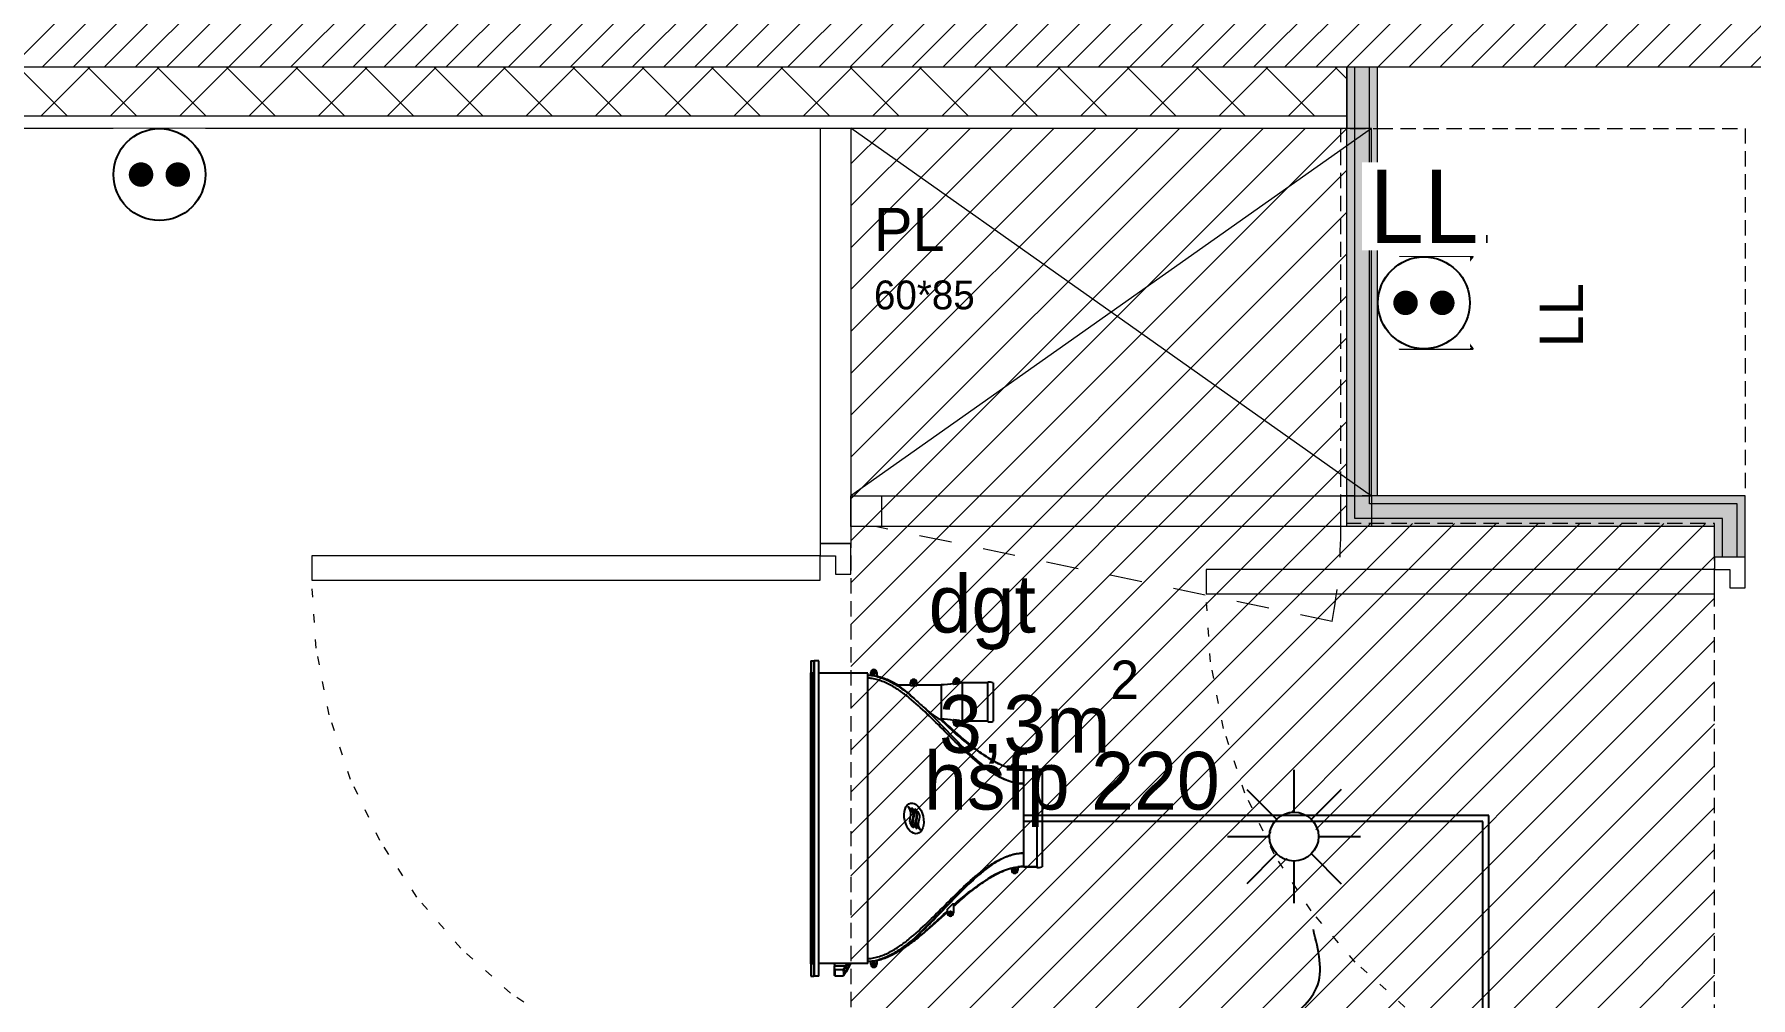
# Model space of a CAD drawing. Header units: centimetres. Extents: x 2666 to 9670, y 1889 to 5633.
# Drawn here: x 3345.6 to 3625.8, y 3372.5 to 3529.7 of the extents above; entities that cross this region are included whole.
import ezdxf

# ---------------------------------------------------------------- set-up
doc = ezdxf.new("R2010")
doc.units = ezdxf.units.CM
doc.header["$LTSCALE"] = 12.7
for name, pattern in [('Style de ligne -1', [0.83328, 0.41656, -0.41672]), ('Style de ligne -13', [0.295276, 0.19685, -0.098425]), ('Style de ligne -18', [0.328084, 0.109361, -0.218723])]:
    doc.linetypes.add(name, pattern=pattern)
for name, color, linetype, lineweight in [('B Faux plafonds', 7, 'Continuous', 5), ('B Faux plafonds-1', 7, 'Continuous', 5), ('B GÈnÈral', 7, 'Continuous', 5), ('B Général', 7, 'Continuous', 5), ('C ANNOTATIONS-prestations', 7, 'Continuous', 5), ('C ANNOTATIONS-texte', 7, 'Continuous', 5), ('C ANNOTATIONS-texte surfaces', 7, 'Continuous', 5), ('F REMPLISSAGE-vert clair', 7, 'Continuous', 13), ('F REMPLISSAGE-vert clair-1', 7, 'Continuous', 5), ('F REMPLISSAGE-vert foncÈ', 7, 'Continuous', 5), ('F REMPLISSAGE-vert foncé', 7, 'Continuous', 13), ('prlm-ELEC-CFO', 1, 'Continuous', 25)]:
    doc.layers.add(name, color=color, linetype=linetype, lineweight=lineweight)
doc.layers.add('prlm-CHAUFF', color=4, linetype='Continuous')
doc.layers.add('prlm-EAU-EF', color=161, linetype='Continuous')
doc.styles.add('Eurostile', font='')
doc.styles.add('prlm-elec-cfo', font='comic.ttf', dxfattribs={"height": 12})
doc.styles.get('Eurostile').set_extended_font_data('Eurostile')

# ---------------------------------------------------------------- blocks, each defined once
blk = doc.blocks.new('xi.LLrob')
at = {"layer": 'prlm-EAU-EF', "color": 0}
blk.add_lwpolyline([(-6, 7.5), (6, 7.5), (-6, -7.5), (6, -7.5)], close=True, dxfattribs=at)
blk = doc.blocks.new('xi.PC')
at = {"color": 0, "lineweight": 5}
blk.add_wipeout([(-7.5, -7.5), (7.5, -7.5), (7.5, 7.5), (-7.5, 7.5)], dxfattribs=at).dxf.layer = 'prlm-ELEC-CFO'
at = {"layer": 'prlm-ELEC-CFO', "color": 0, "linetype": 'ByBlock', "lineweight": 5, "const_width": 2}
for points in [[(-4, 0, 1), (-2, 0, 1)], [(2, 0, 1), (4, 0, 1)]]:
    blk.add_lwpolyline(points, format="xyb", close=True, dxfattribs=at)
at = {"layer": 'prlm-ELEC-CFO', "color": 0, "linetype": 'ByBlock', "lineweight": -2}
blk.add_circle((0, 0), 7.5, dxfattribs=at)
blk = doc.blocks.new('xi.SPOT')
at = {"color": 0, "lineweight": 5}
blk.add_wipeout([(-4, 0), (-2.83, -2.83), (0, -4), (2.83, -2.83), (4, 0), (2.83, 2.83), (0, 4), (-2.83, 2.83)], dxfattribs=at).dxf.layer = 'prlm-ELEC-CFO'
at = {"layer": 'prlm-ELEC-CFO', "color": 0, "linetype": 'ByBlock', "lineweight": -2, "flags": 128}
for points in [[(0, 10.88), (0, 4)], [(-7.69, 7.69), (-2.83, 2.83)], [(7.69, 7.69), (2.83, 2.83)], [(-10.88, 0), (-4, 0)], [(4, 0), (10.88, 0)], [(-2.83, -2.83), (-7.69, -7.69)], [(0, -4), (0, -10.88)], [(2.83, -2.83), (7.69, -7.69)]]:
    blk.add_lwpolyline(points, dxfattribs=at)
at = {"layer": 'prlm-ELEC-CFO', "color": 0, "linetype": 'ByBlock', "lineweight": -2}
blk.add_circle((0, 0), 4, dxfattribs=at)
blk = doc.blocks.new('xi.LL')
at = {"color": 0, "lineweight": 5}
blk.add_wipeout([(-7.5, -7.5), (7.5, -7.5), (7.5, 7.5), (-7.5, 7.5)], dxfattribs=at).dxf.layer = 'prlm-ELEC-CFO'
at = {"layer": 'prlm-ELEC-CFO', "color": 0, "linetype": 'ByBlock', "lineweight": 5, "const_width": 2}
for points in [[(-4, 0, 1), (-2, 0, 1)], [(2, 0, 1), (4, 0, 1)]]:
    blk.add_lwpolyline(points, format="xyb", close=True, dxfattribs=at)
at = {"layer": 'prlm-ELEC-CFO', "color": 0, "linetype": 'ByBlock', "lineweight": -2}
blk.add_circle((0, 0), 7.5, dxfattribs=at)
blk = doc.blocks.new('Lave Linge')
at = {"layer": 'B Général', "color": 7, "linetype": 'Style de ligne -13', "lineweight": 5, "flags": 128}
blk.add_lwpolyline([(-29.47, 30), (-29.47, 36), (30.53, 36), (30.53, 30)], dxfattribs=at)
blk.add_lwpolyline([(-29.47, 30), (30.53, 30), (30.53, -30), (-29.47, -30)], close=True, dxfattribs=at)
at = {"layer": 'B Général', "color": 7, "insert": (0, 0), "char_height": 7.059, "attachment_point": 5, "line_spacing_factor": 0.894142, "style": 'Eurostile'}
blk.add_mtext('LL', dxfattribs=at)
blk = doc.blocks.new('PL 60.85')
at = {"layer": 'B Général', "color": 7, "linetype": 'Continuous', "lineweight": 5}
for p, q in [((-42.5, 42.83), (42.5, -17.27)), ((42.5, 42.73), (-42.5, -17.27))]:
    blk.add_line(p, q, dxfattribs=at)
at = {"layer": 'B Général', "color": 7, "linetype": 'Style de ligne -1', "lineweight": 5}
blk.add_line((36.08, -37.76), (-38.5, -22.27), dxfattribs=at)
at = {"layer": 'B Général', "color": 7, "linetype": 'Continuous', "lineweight": 5, "flags": 128}
for points in [[(42.5, -17.27), (42.5, 42.73), (-42.5, 42.73), (-42.5, -17.27)], [(-37.5, -17.27), (-37.5, -22.27), (-42.5, -22.27), (-42.5, -17.27)], [(42.5, -17.27), (42.5, -22.27), (37.5, -22.27), (37.5, -17.27)]]:
    blk.add_lwpolyline(points, close=True, dxfattribs=at)
at = {"layer": 'B Général', "color": 252, "linetype": 'Continuous', "lineweight": 5, "true_color": 0x888888, "flags": 128}
blk.add_lwpolyline([(42.5, -17.27), (42.5, -22.27), (-42.5, -22.27), (-42.5, -17.27)], close=True, dxfattribs=at)
at = {"layer": 'B Général', "color": 7, "linetype": 'Style de ligne -1', "lineweight": 5}
blk.add_arc((-47.5, -22.27), 85, 349.5013, 360, dxfattribs=at)
at = {"layer": 'B Général', "color": 7, "insert": (-38.72, 29.74), "char_height": 7.059, "attachment_point": 1, "line_spacing_factor": 0.894142, "style": 'Eurostile'}
blk.add_mtext('PL', dxfattribs=at)
at = {"layer": 'C ANNOTATIONS-prestations', "insert": (-38.72, 15.5), "char_height": 4.706, "attachment_point": 4, "line_spacing_factor": 0.894142, "style": 'Eurostile'}
blk.add_mtext('60*85', dxfattribs=at)

msp = doc.modelspace()

# ---------------------------------------------------------------- hatches: boundary and pattern name
at = {"layer": 'B Faux plafonds-1', "linetype": 'Continuous', "lineweight": 5, "true_color": 0xaaaaaa}
h = msp.add_hatch(dxfattribs=at)
h.set_pattern_fill('F_P__SOFFITE', color=253, style=0, pattern_type=2)
h.set_pattern_definition([(45, (3617.4236, 3066.092), (-3.52778, 3.30729), [])])
h.paths.add_polyline_path([(3353.92, 2787.35), (3628.79, 2787.35), (3628.79, 3242.48), (3769.92, 3242.48), (3769.92, 3341.48), (3619.92, 3341.48), (3619.92, 3449.89), (3559.92, 3449.89), (3559.92, 3514.39), (3478.92, 3514.39), (3478.92, 2887.35), (3353.92, 2887.35)])
at = {"layer": 'B GÈnÈral', "linetype": 'Continuous', "lineweight": 5}
h = msp.add_hatch(dxfattribs=at)
h.set_pattern_fill('50_BETON', style=0, pattern_type=2)
h.set_pattern_definition([(45, (0, 0), (2.4253472, -2.6458333), [])])
h.paths.add_polyline_path([(3153.92, 3542.39), (3165.23, 3524.39), (3857.92, 3524.39), (3875.92, 3542.39)])
at = {"layer": 'B GÈnÈral', "linetype": 'Continuous', "lineweight": 5, "true_color": 0x808080}
h = msp.add_hatch(dxfattribs=at)
h.set_pattern_fill('02_ISOLANT', color=8, style=0, pattern_type=2)
h.set_pattern_definition([(45, (0, 0), (-5.656854, 5.656854), []), (135, (0, 0), (5.656854, 5.656854), [])])
h.paths.add_polyline_path([(3165.23, 3524.39), (3171.18, 3516.39), (3559.92, 3516.39), (3559.92, 3524.39)])

# ---------------------------------------------------------------- linework, layer by layer
at = {"layer": 'B Faux plafonds', "color": 7, "linetype": 'Style de ligne -13', "lineweight": 5, "flags": 128}
msp.add_lwpolyline([(3353.92, 2787.35), (3628.79, 2787.35), (3628.79, 3242.48), (3769.92, 3242.48), (3769.92, 3341.48), (3619.92, 3341.48), (3619.92, 3449.89), (3559.92, 3449.89), (3559.92, 3514.39), (3478.92, 3514.39), (3478.92, 2887.35), (3353.92, 2887.35)], close=True, dxfattribs=at)
at = {"layer": 'B GÈnÈral', "color": 9, "linetype": 'Continuous', "true_color": 0xc0dcc0}
for points in [[(3564.92, 3454.39), (3559.92, 3449.39), (3564.92, 3524.39), (3559.92, 3524.39)], [(3624.92, 3454.39), (3619.92, 3449.39), (3564.92, 3454.39), (3559.92, 3449.39)], [(3624.92, 3444.39), (3619.92, 3444.39), (3624.92, 3454.39), (3619.92, 3449.39)]]:
    msp.add_solid(points, dxfattribs=at)
at = {"layer": 'B Général', "color": 7, "linetype": 'Continuous', "lineweight": 18}
msp.add_line((3857.92, 3524.39), (3175.67, 3524.39), dxfattribs=at)
at = {"layer": 'B Général', "color": 7, "linetype": 'Continuous', "lineweight": 5}
for p, q in [((3857.92, 3524.39), (3175.67, 3524.39)), ((3559.92, 3524.39), (3175.67, 3524.39)), ((3559.92, 3516.39), (3171.18, 3516.39)), ((3559.92, 3514.39), (3172.66, 3514.39)), ((3473.92, 3514.39), (3473.92, 3446.63)), ((3478.92, 3514.39), (3478.92, 3446.63)), ((3473.92, 3446.63), (3478.92, 3446.63)), ((3473.92, 3446.63), (3473.92, 3444.63)), ((3478.92, 3446.63), (3473.92, 3446.63)), ((3478.92, 3441.63), (3478.92, 3446.63)), ((3473.92, 3444.63), (3476.42, 3444.63)), ((3476.42, 3444.63), (3476.42, 3441.63)), ((3619.92, 3444.39), (3619.92, 3442.39)), ((3624.92, 3444.39), (3619.92, 3444.39)), ((3624.92, 3439.39), (3624.92, 3444.39)), ((3476.42, 3441.63), (3478.92, 3441.63)), ((3619.92, 3442.39), (3622.42, 3442.39)), ((3622.42, 3442.39), (3622.42, 3439.39)), ((3622.42, 3439.39), (3624.92, 3439.39))]:
    msp.add_line(p, q, dxfattribs=at)
at = {"layer": 'B Général', "color": 7, "linetype": 'Continuous', "lineweight": 13}
for p, q in [((3559.92, 3524.39), (3175.67, 3524.39)), ((3559.92, 3524.39), (3559.92, 3514.39)), ((3559.92, 3514.39), (3172.66, 3514.39)), ((3473.92, 3514.39), (3473.92, 3446.63)), ((3478.92, 3514.39), (3478.92, 3446.63))]:
    msp.add_line(p, q, dxfattribs=at)
at = {"layer": 'B Général', "color": 98, "linetype": 'Continuous', "lineweight": 13, "true_color": 0x004400}
for p, q in [((3559.92, 3449.39), (3559.92, 3524.39)), ((3564.92, 3454.39), (3564.92, 3524.39)), ((3624.92, 3454.39), (3564.92, 3454.39)), ((3624.92, 3444.39), (3624.92, 3454.39)), ((3619.92, 3449.39), (3559.92, 3449.39)), ((3619.92, 3444.39), (3619.92, 3449.39)), ((3624.92, 3444.39), (3619.92, 3444.39))]:
    msp.add_line(p, q, dxfattribs=at)
at = {"layer": 'B Général'}
for p, q in [((3473.92, 3444.63), (3390.92, 3444.63)), ((3390.92, 3444.63), (3390.92, 3440.63)), ((3473.92, 3440.63), (3473.92, 3444.63)), ((3619.92, 3442.39), (3536.92, 3442.39)), ((3536.92, 3442.39), (3536.92, 3438.39)), ((3619.92, 3438.39), (3619.92, 3442.39)), ((3390.92, 3440.63), (3473.92, 3440.63)), ((3536.92, 3438.39), (3619.92, 3438.39))]:
    msp.add_line(p, q, dxfattribs=at)
at = {"layer": 'B Général', "linetype": 'Style de ligne -18', "lineweight": 5}
for p, q in [((3391.63, 3429.54), (3390.92, 3440.63)), ((3537.63, 3427.29), (3536.92, 3438.39)), ((3393.75, 3418.63), (3391.63, 3429.54)), ((3539.75, 3416.39), (3537.63, 3427.29)), ((3397.24, 3408.1), (3393.75, 3418.63)), ((3402.04, 3398.13), (3397.24, 3408.1)), ((3408.07, 3388.89), (3402.04, 3398.13)), ((3415.23, 3380.53), (3408.07, 3388.89)), ((3423.39, 3373.2), (3415.23, 3380.53)), ((3569.39, 3370.95), (3561.23, 3378.28)), ((3432.42, 3367.02), (3423.39, 3373.2))]:
    msp.add_line(p, q, dxfattribs=at)
at = {"layer": 'F REMPLISSAGE-vert clair'}
for p, q in [((3561.22, 3450.69), (3561.22, 3524.39)), ((3563.62, 3453.09), (3563.62, 3524.39)), ((3623.62, 3453.09), (3563.62, 3453.09)), ((3623.62, 3444.39), (3623.62, 3453.09)), ((3621.22, 3450.69), (3561.22, 3450.69)), ((3621.22, 3444.39), (3621.22, 3450.69))]:
    msp.add_line(p, q, dxfattribs=at)
at = {"layer": 'F REMPLISSAGE-vert clair-1', "color": 9, "linetype": 'Continuous', "true_color": 0xc0dcc0}
for points in [[(3561.22, 3450.69), (3563.62, 3453.09), (3561.22, 3524.39), (3563.62, 3524.39)], [(3621.22, 3450.69), (3623.62, 3453.09), (3561.22, 3450.69), (3563.62, 3453.09)], [(3621.22, 3444.39), (3623.62, 3444.39), (3621.22, 3450.69), (3623.62, 3453.09)]]:
    msp.add_solid(points, dxfattribs=at)
at = {"layer": 'F REMPLISSAGE-vert foncÈ', "color": 54, "linetype": 'Continuous', "true_color": 0x99aa00}
for points in [[(3559.92, 3449.39), (3561.22, 3450.69), (3559.92, 3524.39), (3561.22, 3524.39)], [(3563.62, 3453.09), (3564.92, 3454.39), (3563.62, 3524.39), (3564.92, 3524.39)], [(3623.62, 3453.09), (3624.92, 3454.39), (3563.62, 3453.09), (3564.92, 3454.39)], [(3623.62, 3444.39), (3624.92, 3444.39), (3623.62, 3453.09), (3624.92, 3454.39)], [(3619.92, 3449.39), (3621.22, 3450.69), (3559.92, 3449.39), (3561.22, 3450.69)], [(3619.92, 3444.39), (3621.22, 3444.39), (3619.92, 3449.39), (3621.22, 3450.69)]]:
    msp.add_solid(points, dxfattribs=at)
at = {"layer": 'F REMPLISSAGE-vert foncé', "color": 98, "linetype": 'Continuous', "lineweight": 13, "true_color": 0x004400}
for p, q in [((3559.92, 3449.39), (3559.92, 3524.39)), ((3564.92, 3454.39), (3564.92, 3524.39)), ((3624.92, 3454.39), (3564.92, 3454.39)), ((3624.92, 3444.39), (3624.92, 3454.39)), ((3619.92, 3449.39), (3559.92, 3449.39)), ((3619.92, 3444.39), (3619.92, 3449.39))]:
    msp.add_line(p, q, dxfattribs=at)
at = {"layer": 'F REMPLISSAGE-vert foncé'}
for p, q in [((3561.22, 3450.69), (3561.22, 3524.39)), ((3563.62, 3453.09), (3563.62, 3524.39)), ((3623.62, 3453.09), (3563.62, 3453.09)), ((3623.62, 3444.39), (3623.62, 3453.09)), ((3621.22, 3450.69), (3561.22, 3450.69)), ((3621.22, 3444.39), (3621.22, 3450.69))]:
    msp.add_line(p, q, dxfattribs=at)
at = {"layer": 'prlm-CHAUFF', "ltscale": 50}
for p, q in [((3472.38, 3427.49), (3472.87, 3427.49)), ((3472.38, 3427.49), (3472.38, 3375.99)), ((3472.87, 3375.99), (3472.87, 3427.49)), ((3472.87, 3427.49), (3472.95, 3427.49)), ((3473.68, 3427.49), (3472.95, 3427.49)), ((3472.95, 3427.49), (3472.95, 3375.99)), ((3473.68, 3375.99), (3473.68, 3427.49)), ((3472.38, 3425.49), (3472.38, 3377.99)), ((3472.38, 3425.49), (3472.39, 3425.49)), ((3472.39, 3425.47), (3472.38, 3425.49)), ((3472.39, 3377.99), (3472.39, 3425.49)), ((3472.4, 3425.49), (3472.4, 3377.99)), ((3472.4, 3425.49), (3472.42, 3425.49)), ((3472.42, 3425.42), (3472.4, 3425.49)), ((3472.42, 3377.99), (3472.42, 3425.49)), ((3472.45, 3425.49), (3472.45, 3377.99)), ((3472.45, 3425.49), (3472.48, 3425.49)), ((3472.48, 3425.38), (3472.45, 3425.49)), ((3472.48, 3377.99), (3472.48, 3425.49)), ((3472.52, 3425.49), (3472.52, 3377.99)), ((3472.52, 3425.49), (3472.57, 3425.49)), ((3472.57, 3425.33), (3472.52, 3425.49)), ((3472.57, 3377.99), (3472.57, 3425.49)), ((3472.62, 3425.49), (3472.62, 3377.99)), ((3472.62, 3425.49), (3472.69, 3425.49)), ((3472.69, 3425.29), (3472.62, 3425.49)), ((3472.69, 3377.99), (3472.69, 3425.49)), ((3481.68, 3425.44), (3473.68, 3425.44)), ((3481.68, 3378.04), (3481.68, 3425.44)), ((3482.1, 3425.1), (3482.18, 3425.1)), ((3482.18, 3425.1), (3482.18, 3425.54)), ((3482.52, 3425.49), (3482.52, 3425.59)), ((3482.52, 3425.59), (3482.63, 3425.59)), ((3482.63, 3425.49), (3482.52, 3425.49)), ((3482.63, 3425.7), (3482.73, 3425.7)), ((3482.63, 3425.59), (3482.63, 3425.7)), ((3482.63, 3425.38), (3482.63, 3425.49)), ((3482.73, 3425.38), (3482.63, 3425.38)), ((3482.73, 3425.7), (3482.73, 3425.59)), ((3482.73, 3425.59), (3482.84, 3425.59)), ((3482.84, 3425.49), (3482.73, 3425.49)), ((3482.73, 3425.49), (3482.73, 3425.38)), ((3482.84, 3425.59), (3482.84, 3425.49)), ((3483.18, 3425.54), (3483.18, 3424.93)), ((3489.02, 3423.99), (3489.13, 3423.99)), ((3489.02, 3423.89), (3489.02, 3423.99)), ((3489.13, 3424.1), (3489.23, 3424.1)), ((3489.13, 3423.99), (3489.13, 3424.1)), ((3489.23, 3424.1), (3489.23, 3423.99)), ((3489.23, 3423.99), (3489.34, 3423.99)), ((3489.34, 3423.99), (3489.34, 3423.89)), ((3495.68, 3423.59), (3495.68, 3424.14)), ((3496.02, 3424.09), (3496.02, 3424.19)), ((3496.02, 3424.19), (3496.13, 3424.19)), ((3496.13, 3424.09), (3496.02, 3424.09)), ((3496.13, 3424.3), (3496.23, 3424.3)), ((3496.13, 3424.19), (3496.13, 3424.3)), ((3496.13, 3423.98), (3496.13, 3424.09)), ((3496.23, 3423.98), (3496.13, 3423.98)), ((3496.23, 3424.3), (3496.23, 3424.19)), ((3496.23, 3424.19), (3496.34, 3424.19)), ((3496.23, 3424.09), (3496.23, 3423.98)), ((3496.34, 3424.09), (3496.23, 3424.09)), ((3496.34, 3424.19), (3496.34, 3424.09)), ((3496.68, 3424.14), (3496.68, 3423.71)), ((3501.28, 3417.49), (3501.28, 3423.99)), ((3486.56, 3423.54), (3488.68, 3423.54)), ((3486.56, 3423.54), (3488.68, 3423.54)), ((3488.68, 3423.39), (3488.68, 3423.94)), ((3489.68, 3423.39), (3488.68, 3423.39)), ((3489.13, 3423.89), (3489.02, 3423.89)), ((3489.13, 3423.78), (3489.13, 3423.89)), ((3489.23, 3423.78), (3489.13, 3423.78)), ((3489.34, 3423.89), (3489.23, 3423.89)), ((3489.23, 3423.89), (3489.23, 3423.78)), ((3489.68, 3423.94), (3489.68, 3423.39)), ((3489.68, 3423.54), (3493.68, 3423.54)), ((3489.68, 3423.54), (3493.68, 3423.54)), ((3493.68, 3423.54), (3493.68, 3417.94)), ((3495.74, 3423.59), (3495.68, 3423.59)), ((3496.68, 3423.71), (3495.74, 3423.59)), ((3497.18, 3417.59), (3497.18, 3423.89)), ((3501.28, 3423.89), (3497.18, 3423.89)), ((3501.28, 3423.89), (3497.18, 3423.89)), ((3502.18, 3423.89), (3502.18, 3417.59)), ((3493.52, 3417.94), (3493.68, 3417.94)), ((3493.52, 3417.94), (3495.68, 3415.87)), ((3495.68, 3415.87), (3493.52, 3417.94)), ((3493.52, 3417.94), (3493.68, 3417.94)), ((3495.68, 3417.89), (3495.74, 3417.89)), ((3495.68, 3417.34), (3495.68, 3417.89)), ((3495.74, 3417.89), (3496.68, 3417.77)), ((3496.02, 3417.29), (3496.02, 3417.39)), ((3496.02, 3417.39), (3496.13, 3417.39)), ((3496.13, 3417.29), (3496.02, 3417.29)), ((3496.13, 3417.5), (3496.23, 3417.5)), ((3496.13, 3417.39), (3496.13, 3417.5)), ((3496.13, 3417.18), (3496.13, 3417.29)), ((3496.23, 3417.18), (3496.13, 3417.18)), ((3496.23, 3417.5), (3496.23, 3417.39)), ((3496.23, 3417.39), (3496.34, 3417.39)), ((3496.34, 3417.29), (3496.23, 3417.29)), ((3496.23, 3417.29), (3496.23, 3417.18)), ((3496.34, 3417.39), (3496.34, 3417.29)), ((3496.68, 3417.77), (3496.68, 3417.34)), ((3501.28, 3417.59), (3497.18, 3417.59)), ((3501.28, 3417.59), (3497.18, 3417.59)), ((3502.16, 3411.15), (3502.16, 3411.15)), ((3505.18, 3410.2), (3505.18, 3409.9)), ((3505.52, 3410.15), (3505.52, 3410.25)), ((3505.52, 3410.25), (3505.63, 3410.25)), ((3505.63, 3410.15), (3505.52, 3410.15)), ((3505.63, 3410.35), (3505.73, 3410.35)), ((3505.63, 3410.25), (3505.63, 3410.35)), ((3505.63, 3410.04), (3505.63, 3410.15)), ((3505.73, 3410.04), (3505.63, 3410.04)), ((3505.73, 3410.35), (3505.73, 3410.25)), ((3505.73, 3410.25), (3505.84, 3410.25)), ((3505.73, 3410.15), (3505.73, 3410.04)), ((3505.84, 3410.15), (3505.73, 3410.15)), ((3505.84, 3410.25), (3505.84, 3410.15)), ((3506.18, 3409.64), (3506.18, 3410.2)), ((3505.18, 3409.9), (3505.86, 3409.69)), ((3506.18, 3409.64), (3505.86, 3409.69)), ((3507.18, 3407.41), (3507.18, 3409.64)), ((3509.28, 3409.64), (3507.18, 3409.64)), ((3507.18, 3409.64), (3509.28, 3409.64)), ((3507.18, 3396.07), (3507.18, 3407.41)), ((3509.28, 3409.74), (3509.28, 3393.74)), ((3510.18, 3409.64), (3510.18, 3393.84)), ((3583.1, 3323.62), (3583.1, 3402.24)), ((3582.1, 3322.62), (3582.1, 3401.24)), ((3507.18, 3393.84), (3507.18, 3396.07)), ((3505.18, 3393.58), (3505.86, 3393.79)), ((3505.18, 3393.28), (3505.18, 3393.58)), ((3505.52, 3393.23), (3505.52, 3393.33)), ((3505.52, 3393.33), (3505.63, 3393.33)), ((3505.63, 3393.23), (3505.52, 3393.23)), ((3505.63, 3393.44), (3505.73, 3393.44)), ((3505.63, 3393.33), (3505.63, 3393.44)), ((3505.63, 3393.13), (3505.63, 3393.23)), ((3505.73, 3393.13), (3505.63, 3393.13)), ((3505.73, 3393.44), (3505.73, 3393.33)), ((3505.73, 3393.33), (3505.84, 3393.33)), ((3505.73, 3393.23), (3505.73, 3393.13)), ((3505.84, 3393.23), (3505.73, 3393.23)), ((3505.84, 3393.33), (3505.84, 3393.23)), ((3505.86, 3393.79), (3506.18, 3393.84)), ((3506.18, 3393.84), (3506.18, 3393.28)), ((3509.28, 3393.84), (3507.18, 3393.84)), ((3507.18, 3393.84), (3509.28, 3393.84)), ((3502.16, 3392.33), (3502.16, 3392.36)), ((3502.7, 3392.62), (3502.7, 3392.65)), ((3494.68, 3386.91), (3495.68, 3387.92)), ((3495.68, 3387.92), (3495.68, 3386.3)), ((3494.68, 3386.3), (3494.68, 3386.91)), ((3495.02, 3386.25), (3495.02, 3386.35)), ((3495.02, 3386.35), (3495.13, 3386.35)), ((3495.13, 3386.25), (3495.02, 3386.25)), ((3495.13, 3386.46), (3495.23, 3386.46)), ((3495.13, 3386.35), (3495.13, 3386.46)), ((3495.13, 3386.14), (3495.13, 3386.25)), ((3495.23, 3386.14), (3495.13, 3386.14)), ((3495.23, 3386.46), (3495.23, 3386.35)), ((3495.23, 3386.35), (3495.34, 3386.35)), ((3495.34, 3386.25), (3495.23, 3386.25)), ((3495.23, 3386.25), (3495.23, 3386.14)), ((3495.34, 3386.35), (3495.34, 3386.25)), ((3472.38, 3377.99), (3472.39, 3378.01)), ((3472.39, 3377.99), (3472.38, 3377.99)), ((3472.4, 3377.99), (3472.42, 3378.06)), ((3472.42, 3377.99), (3472.4, 3377.99)), ((3472.45, 3377.99), (3472.48, 3378.1)), ((3472.48, 3377.99), (3472.45, 3377.99)), ((3472.52, 3377.99), (3472.57, 3378.15)), ((3472.57, 3377.99), (3472.52, 3377.99)), ((3472.62, 3377.99), (3472.69, 3378.19)), ((3472.69, 3377.99), (3472.62, 3377.99)), ((3481.68, 3378.04), (3473.68, 3378.04)), ((3476.28, 3377.95), (3476.19, 3377.86)), ((3476.19, 3377.86), (3476.28, 3377.77)), ((3476.28, 3377.7), (3476.19, 3377.61)), ((3476.19, 3377.61), (3476.28, 3377.52)), ((3476.24, 3377.56), (3476.19, 3377.51)), ((3476.19, 3377.51), (3476.26, 3377.44)), ((3476.28, 3377.46), (3476.19, 3377.37)), ((3476.19, 3377.37), (3476.28, 3377.28)), ((3476.25, 3377.32), (3476.19, 3377.26)), ((3476.19, 3377.26), (3476.26, 3377.18)), ((3476.28, 3377.2), (3476.19, 3377.11)), ((3476.19, 3377.11), (3476.28, 3377.02)), ((3476.26, 3377.04), (3476.19, 3376.97)), ((3476.28, 3377.01), (3476.19, 3376.92)), ((3476.19, 3376.97), (3476.21, 3376.95)), ((3476.19, 3376.92), (3476.28, 3376.83)), ((3476.27, 3376.84), (3476.19, 3376.76)), ((3476.19, 3376.76), (3476.28, 3376.67)), ((3476.22, 3376.72), (3476.19, 3376.69)), ((3476.19, 3376.69), (3476.23, 3376.65)), ((3476.26, 3376.68), (3476.19, 3376.61)), ((3476.19, 3376.61), (3476.28, 3376.52)), ((3476.25, 3376.55), (3476.19, 3376.49)), ((3476.19, 3376.49), (3476.28, 3376.4)), ((3476.21, 3376.47), (3476.19, 3376.45)), ((3476.19, 3376.45), (3476.23, 3376.42)), ((3476.24, 3376.43), (3476.19, 3376.38)), ((3476.19, 3376.38), (3476.28, 3376.29)), ((3476.23, 3376.34), (3476.19, 3376.3)), ((3476.25, 3378.04), (3476.28, 3378.01)), ((3476.28, 3378.04), (3476.28, 3377.68)), ((3476.28, 3377.68), (3478.1, 3377.68)), ((3476.28, 3377.1), (3476.28, 3377.68)), ((3476.28, 3377.1), (3476.28, 3377.1)), ((3476.28, 3377.1), (3477.72, 3377.1)), ((3476.28, 3376.08), (3476.28, 3377.1)), ((3476.33, 3377.02), (3476.28, 3377.1)), ((3476.33, 3377.02), (3476.33, 3376.03)), ((3477.69, 3377.02), (3476.33, 3377.02)), ((3477.72, 3377.1), (3477.69, 3377.02)), ((3477.72, 3377.1), (3478.1, 3377.68)), ((3477.92, 3377.2), (3478.14, 3377.54)), ((3478.14, 3376.68), (3477.92, 3376.35)), ((3477.93, 3376.73), (3478.11, 3376.73)), ((3478.1, 3376.72), (3477.93, 3376.72)), ((3477.93, 3376.46), (3478.1, 3376.72)), ((3478.47, 3377.33), (3478.01, 3377.33)), ((3478.04, 3377.39), (3478.53, 3377.39)), ((3478.1, 3377.68), (3478.34, 3378.04)), ((3478.1, 3376.72), (3478.11, 3376.73)), ((3478.14, 3376.68), (3478.1, 3376.72)), ((3478.11, 3376.73), (3478.47, 3377.33)), ((3478.15, 3376.7), (3478.11, 3376.73)), ((3478.14, 3377.54), (3478.15, 3377.56)), ((3478.15, 3376.7), (3478.14, 3376.68)), ((3478.15, 3377.56), (3478.49, 3378.04)), ((3478.51, 3377.31), (3478.15, 3376.7)), ((3478.47, 3377.33), (3478.51, 3377.31)), ((3478.53, 3377.39), (3478.57, 3377.41)), ((3478.53, 3377.39), (3478.53, 3377.38)), ((3482.1, 3378.38), (3482.18, 3378.38)), ((3482.18, 3377.94), (3482.18, 3378.38)), ((3482.52, 3377.89), (3482.52, 3377.99)), ((3482.52, 3377.99), (3482.63, 3377.99)), ((3482.63, 3377.89), (3482.52, 3377.89)), ((3482.63, 3378.1), (3482.73, 3378.1)), ((3482.63, 3377.99), (3482.63, 3378.1)), ((3482.63, 3377.78), (3482.63, 3377.89)), ((3482.73, 3377.78), (3482.63, 3377.78)), ((3482.73, 3378.1), (3482.73, 3377.99)), ((3482.73, 3377.99), (3482.84, 3377.99)), ((3482.84, 3377.89), (3482.73, 3377.89)), ((3482.73, 3377.89), (3482.73, 3377.78)), ((3482.84, 3377.99), (3482.84, 3377.89)), ((3483.18, 3378.55), (3483.18, 3377.94)), ((3472.38, 3375.99), (3472.87, 3375.99)), ((3472.95, 3375.99), (3472.87, 3375.99)), ((3473.68, 3375.99), (3472.95, 3375.99)), ((3476.19, 3376.3), (3476.28, 3376.21)), ((3476.22, 3376.26), (3476.19, 3376.23)), ((3476.19, 3376.23), (3476.28, 3376.14)), ((3476.21, 3376.21), (3476.19, 3376.19)), ((3476.19, 3376.19), (3476.28, 3376.1)), ((3476.28, 3376.08), (3476.28, 3376.08)), ((3476.33, 3376.03), (3476.28, 3376.08)), ((3476.33, 3376.03), (3477.69, 3376.03))]:
    msp.add_line(p, q, dxfattribs=at)
for centre, radius in [((3482.68, 3425.54), 0.3), ((3482.68, 3425.54), 0.25), ((3489.18, 3423.94), 0.3), ((3489.18, 3423.94), 0.25), ((3496.18, 3424.14), 0.3), ((3496.18, 3424.14), 0.25), ((3496.18, 3417.34), 0.3), ((3496.18, 3417.34), 0.25), ((3505.68, 3410.2), 0.3), ((3505.68, 3410.2), 0.25), ((3505.68, 3393.28), 0.3), ((3505.68, 3393.28), 0.25), ((3495.18, 3386.3), 0.3), ((3495.18, 3386.3), 0.25), ((3482.68, 3377.94), 0.3), ((3482.68, 3377.94), 0.25)]:
    msp.add_circle(centre, radius, dxfattribs=at)
for centre, radius, start, end in [((3482.68, 3425.54), 0.5, 0, 180), ((3480.32, 3413.15), 12.12, 73.7263, 76.3852), ((3489.18, 3423.94), 0.5, 0, 180), ((3496.18, 3424.14), 0.5, 0, 180), ((3501.52, 3422), 2, 70.5755, 96.7441), ((3501.52, 3422), 2, 70.5755, 96.7441), ((3472.91, 3404.22), 23.65, 46.4099, 54.7501), ((3513.73, 3446.48), 35.1, 225.7111, 229.5265), ((3496.18, 3417.34), 0.5, 180, 0), ((3503.78, 3424.25), 11.66, 225.9701, 230.4245), ((3504.01, 3424.5), 11.99, 226.0326, 230.3619), ((3501.52, 3419.48), 2, 263.2559, 289.4245), ((3501.52, 3419.48), 2, 263.2559, 289.4245), ((3521.74, 3444.87), 39, 229.3887, 239.86), ((3521.74, 3444.87), 39, 229.3887, 239.8601), ((3511.85, 3428.66), 20.01, 241.0483, 242.7983), ((3511.85, 3428.66), 20.01, 241.0482, 242.7982), ((3508.15, 3421.26), 11.74, 242.3321, 255.441), ((3508.01, 3420.9), 11.35, 242.1374, 255.6929), ((3505.68, 3410.2), 0.5, 0, 180), ((3507.19, 3417.41), 7.77, 262.5456, 269.9423), ((3507.19, 3417.46), 7.82, 262.5763, 269.9264), ((3507.17, 3416.81), 7.17, 262.0923, 263.5448), ((3507.17, 3416.81), 7.17, 263.9053, 270.1157), ((3509.52, 3407.75), 2, 70.5755, 96.7441), ((3509.52, 3407.75), 2, 70.5755, 96.7441), ((3508.66, 3380.64), 13.43, 102.9954, 126.0824), ((3508.01, 3382.58), 11.35, 104.4106, 117.8626), ((3505.68, 3393.28), 0.5, 180, 0), ((3507.17, 3386.63), 7.25, 89.9215, 97.8382), ((3507.19, 3386.07), 7.77, 90.0577, 97.4544), ((3507.19, 3386.02), 7.82, 90.0736, 97.4237), ((3509.52, 3395.73), 2, 263.2559, 289.4245), ((3509.52, 3395.73), 2, 263.2559, 289.4245), ((3521.74, 3358.61), 39, 120.1399, 130.6113), ((3521.74, 3358.61), 39, 122.5506, 130.6113), ((3511.85, 3374.82), 20.01, 117.2018, 118.9518), ((3503.78, 3379.23), 11.66, 129.5755, 134.0299), ((3504.01, 3378.98), 11.99, 129.6381, 133.9674), ((3495.18, 3386.3), 0.5, 180, 0), ((3478.6, 3375.86), 0.836, 144.1326, 149.2425), ((3478.79, 3377.02), 0.448, 124.6713, 135.4982), ((3479.13, 3376.99), 0.703, 143.033, 152.9325), ((3467.64, 3383.45), 12.5, 331.3177, 331.5903), ((3466.8, 3383.98), 13.43, 332.115, 333.7632), ((3466.45, 3384.1), 13.85, 331.9182, 334.0515), ((3482.68, 3377.94), 0.5, 180, 0), ((3467.64, 3383.45), 12.5, 323.7494, 325.0637)]:
    msp.add_arc(centre, radius, start, end, dxfattribs=at)
msp.add_ellipse((3489.23, 3401.74), major_axis=(0.57, -2.49), ratio=0.600775, dxfattribs=at)
for points, knots in [([(3481.68, 3425.13), (3481.96, 3425.12), (3482.23, 3425.09), (3482.87, 3424.99), (3483.23, 3424.9), (3484.29, 3424.58), (3484.97, 3424.28), (3486.28, 3423.57), (3486.9, 3423.16), (3488.09, 3422.3), (3488.66, 3421.83), (3489.22, 3421.36)], [0.0331631, 0.0331631, 0.0331631, 0.0331631, 0.125, 0.125, 0.25, 0.25, 0.5, 0.5, 0.75, 0.75, 1, 1, 1, 1]), ([(3507.18, 3407.41), (3507.01, 3407.41), (3506.84, 3407.42), (3506.5, 3407.44), (3506.33, 3407.46), (3505.83, 3407.54), (3505.5, 3407.61), (3504.84, 3407.79), (3504.52, 3407.9), (3503.89, 3408.15), (3503.58, 3408.29), (3502.68, 3408.74), (3502.11, 3409.08), (3501.02, 3409.82), (3500.49, 3410.21), (3498.95, 3411.43), (3497.98, 3412.31), (3496.07, 3414.12), (3495.14, 3415.06), (3493.28, 3416.93), (3492.35, 3417.86), (3490.45, 3419.69), (3489.48, 3420.58), (3487.95, 3421.82), (3487.43, 3422.21), (3486.62, 3422.77), (3486.34, 3422.95), (3485.77, 3423.29), (3485.48, 3423.46), (3484.59, 3423.91), (3483.99, 3424.17), (3483.04, 3424.44), (3482.71, 3424.51), (3482.15, 3424.6), (3481.92, 3424.62), (3481.68, 3424.63)], [0, 0, 0, 0, 0.015625, 0.015625, 0.03125, 0.03125, 0.0625, 0.0625, 0.09375, 0.09375, 0.125, 0.125, 0.1875, 0.1875, 0.25, 0.25, 0.375, 0.375, 0.5, 0.5, 0.625, 0.625, 0.75, 0.75, 0.8125, 0.8125, 0.84375, 0.84375, 0.875, 0.875, 0.9375, 0.9375, 0.96875, 0.96875, 0.9907189, 0.9907189, 0.9907189, 0.9907189]), ([(3483.18, 3424.93), (3483.48, 3424.86), (3483.77, 3424.78), (3484.21, 3424.64), (3484.35, 3424.58), (3484.64, 3424.48), (3484.78, 3424.42), (3485.21, 3424.24), (3485.48, 3424.11), (3486.03, 3423.84), (3486.29, 3423.69), (3486.56, 3423.54)], [0, 0, 0, 0, 0.25, 0.25, 0.375, 0.375, 0.5, 0.5, 0.75, 0.75, 1, 1, 1, 1]), ([(3486.56, 3423.54), (3486.28, 3423.7), (3486, 3423.85), (3485.42, 3424.14), (3485.13, 3424.28), (3484.53, 3424.52), (3484.23, 3424.63), (3483.85, 3424.75), (3483.78, 3424.77), (3483.71, 3424.79)], [0, 0, 0, 0, 0.25, 0.25, 0.5, 0.5, 0.75, 0.75, 0.8062429, 0.8062429, 0.8062429, 0.8062429]), ([(3490.94, 3419.78), (3492.19, 3418.59), (3493.39, 3417.33), (3495.78, 3414.84), (3496.98, 3413.59), (3498.85, 3411.81), (3499.49, 3411.23), (3500.81, 3410.13), (3501.5, 3409.61), (3502.59, 3408.9), (3502.97, 3408.67), (3503.75, 3408.26), (3504.16, 3408.07), (3504.99, 3407.76), (3505.42, 3407.63), (3506.07, 3407.5), (3506.29, 3407.47), (3506.63, 3407.43), (3506.74, 3407.43), (3506.96, 3407.41), (3507.07, 3407.41), (3507.18, 3407.41)], [0, 0, 0, 0, 0.25, 0.25, 0.5, 0.5, 0.625, 0.625, 0.75, 0.75, 0.8125, 0.8125, 0.875, 0.875, 0.9375, 0.9375, 0.96875, 0.96875, 0.984375, 0.984375, 1, 1, 1, 1]), ([(3490.94, 3419.78), (3491.21, 3419.55), (3491.47, 3419.32), (3491.98, 3418.91), (3492.23, 3418.72), (3492.71, 3418.38), (3492.93, 3418.23), (3493.21, 3418.06), (3493.3, 3418.02), (3493.44, 3417.96), (3493.49, 3417.94), (3493.52, 3417.94)], [0, 0, 0, 0, 0.25, 0.25, 0.5, 0.5, 0.75, 0.75, 0.875, 0.875, 1, 1, 1, 1]), ([(3503.14, 3410.64), (3502.8, 3410.8), (3502.09, 3411.17), (3501.03, 3411.82), (3499.95, 3412.57), (3498.86, 3413.4), (3497.78, 3414.28), (3496.49, 3415.39), (3495.14, 3416.6), (3494.11, 3417.55), (3493.68, 3417.94)], [0.1568082, 0.1568082, 0.1568082, 0.1568082, 0.2305418, 0.3149874, 0.4025619, 0.4929385, 0.5856877, 0.6803551, 0.8317746, 0.9509578, 0.9509578, 0.9509578, 0.9509578]), ([(3488.31, 3403.68), (3489.03, 3402.95), (3489.12, 3402.58), (3489.08, 3402.19), (3489.02, 3401.58), (3488.61, 3400.93), (3489.19, 3400.2)], [0, 0, 0, 0, 0.389075, 0.389075, 0.389075, 1, 1, 1, 1]), ([(3489.35, 3403.37), (3490.07, 3402.64), (3490.17, 3402.27), (3490.12, 3401.88), (3490.06, 3401.27), (3489.66, 3400.62), (3490.23, 3399.89)], [0, 0, 0, 0, 0.389075, 0.389075, 0.389075, 1, 1, 1, 1]), ([(3507.18, 3396.07), (3507.01, 3396.07), (3506.84, 3396.06), (3506.49, 3396.03), (3506.32, 3396.01), (3505.82, 3395.93), (3505.48, 3395.86), (3504.82, 3395.66), (3504.5, 3395.54), (3503.87, 3395.27), (3503.56, 3395.12), (3502.67, 3394.64), (3502.1, 3394.28), (3501.02, 3393.51), (3500.5, 3393.09), (3498.98, 3391.81), (3498.02, 3390.9), (3496.14, 3389.02), (3495.22, 3388.05), (3493.37, 3386.13), (3492.45, 3385.17), (3490.55, 3383.31), (3489.58, 3382.4), (3488.04, 3381.15), (3487.51, 3380.75), (3486.68, 3380.19), (3486.4, 3380.01), (3485.83, 3379.67), (3485.53, 3379.5), (3484.63, 3379.05), (3484.01, 3378.8), (3483.05, 3378.53), (3482.73, 3378.46), (3482.16, 3378.38), (3481.92, 3378.36), (3481.68, 3378.35)], [0, 0, 0, 0, 0.015625, 0.015625, 0.03125, 0.03125, 0.0625, 0.0625, 0.09375, 0.09375, 0.125, 0.125, 0.1875, 0.1875, 0.25, 0.25, 0.375, 0.375, 0.5, 0.5, 0.625, 0.625, 0.75, 0.75, 0.8125, 0.8125, 0.84375, 0.84375, 0.875, 0.875, 0.9375, 0.9375, 0.96875, 0.96875, 0.9908046, 0.9908046, 0.9908046, 0.9908046]), ([(3481.68, 3378.85), (3481.92, 3378.86), (3482.15, 3378.88), (3482.71, 3378.97), (3483.04, 3379.04), (3483.99, 3379.31), (3484.59, 3379.57), (3485.48, 3380.02), (3485.77, 3380.19), (3486.34, 3380.53), (3486.62, 3380.71), (3487.43, 3381.27), (3487.96, 3381.66), (3489.48, 3382.9), (3490.45, 3383.79), (3492.35, 3385.62), (3493.28, 3386.56), (3495.14, 3388.42), (3496.07, 3389.36), (3497.98, 3391.17), (3498.95, 3392.05), (3500.49, 3393.27), (3501.02, 3393.66), (3502.11, 3394.4), (3502.68, 3394.74), (3503.58, 3395.19), (3503.89, 3395.33), (3504.52, 3395.58), (3504.84, 3395.69), (3505.5, 3395.87), (3505.83, 3395.95), (3506.33, 3396.02), (3506.5, 3396.04), (3506.84, 3396.06), (3507.01, 3396.07), (3507.18, 3396.07)], [0.0092808, 0.0092808, 0.0092808, 0.0092808, 0.03125, 0.03125, 0.0625, 0.0625, 0.125, 0.125, 0.15625, 0.15625, 0.1875, 0.1875, 0.25, 0.25, 0.375, 0.375, 0.5, 0.5, 0.625, 0.625, 0.75, 0.75, 0.8125, 0.8125, 0.875, 0.875, 0.90625, 0.90625, 0.9375, 0.9375, 0.96875, 0.96875, 0.984375, 0.984375, 1, 1, 1, 1]), ([(3495.68, 3387.36), (3496.04, 3387.68), (3496.82, 3388.38), (3498.03, 3389.41), (3499.22, 3390.36), (3500.3, 3391.16), (3501.27, 3391.81), (3502.2, 3392.37), (3502.83, 3392.69), (3503.12, 3392.83)], [0.5730592, 0.5730592, 0.5730592, 0.5730592, 0.626259, 0.6884084, 0.7489718, 0.7930827, 0.8358988, 0.8773199, 0.9123747, 0.9123747, 0.9123747, 0.9123747]), ([(3483.18, 3378.55), (3483.47, 3378.62), (3483.75, 3378.7), (3484.32, 3378.88), (3484.6, 3378.99), (3485.42, 3379.33), (3485.95, 3379.6), (3486.98, 3380.18), (3487.48, 3380.5), (3488.45, 3381.17), (3488.93, 3381.53), (3490.33, 3382.63), (3491.22, 3383.41), (3492.97, 3385.01), (3493.83, 3385.83), (3494.68, 3386.65)], [0, 0, 0, 0, 0.0625, 0.0625, 0.125, 0.125, 0.25, 0.25, 0.375, 0.375, 0.5, 0.5, 0.75, 0.75, 1, 1, 1, 1]), ([(3487.23, 3380.34), (3487.39, 3380.44), (3487.88, 3380.76), (3488.7, 3381.33), (3489.67, 3382.07), (3490.64, 3382.86), (3491.72, 3383.79), (3492.9, 3384.84), (3493.92, 3385.76), (3494.52, 3386.3), (3494.68, 3386.45)], [0.1694223, 0.1694223, 0.1694223, 0.1694223, 0.1906001, 0.2339285, 0.2787061, 0.3247019, 0.3716424, 0.4351709, 0.4991397, 0.523565, 0.523565, 0.523565, 0.523565]), ([(3477.69, 3376.03), (3477.72, 3376.05), (3477.74, 3376.09), (3477.77, 3376.19), (3477.78, 3376.26), (3477.78, 3376.39), (3477.78, 3376.43), (3477.77, 3376.53), (3477.77, 3376.58), (3477.74, 3376.76), (3477.72, 3376.88), (3477.69, 3377.02)], [0, 0, 0, 0, 0.25, 0.25, 0.5, 0.5, 0.625, 0.625, 0.75, 0.75, 1, 1, 1, 1]), ([(3477.88, 3377.09), (3477.88, 3377.09), (3477.88, 3377.1), (3477.88, 3377.1), (3477.88, 3377.11), (3477.88, 3377.11), (3477.88, 3377.12), (3477.89, 3377.13), (3477.89, 3377.14), (3477.89, 3377.15), (3477.9, 3377.16), (3477.91, 3377.19), (3477.92, 3377.2), (3477.92, 3377.2)], [0, 0, 0, 0, 0.061789, 0.122374, 0.182441, 0.242697, 0.303842, 0.366548, 0.43144, 0.49908, 0.668346, 0.832646, 1, 1, 1, 1]), ([(3477.89, 3376.29), (3477.89, 3376.3), (3477.9, 3376.3), (3477.9, 3376.31), (3477.91, 3376.33), (3477.91, 3376.34), (3477.92, 3376.35), (3477.92, 3376.37), (3477.93, 3376.38), (3477.93, 3376.4), (3477.93, 3376.42), (3477.94, 3376.44), (3477.94, 3376.45), (3477.94, 3376.47), (3477.94, 3376.5), (3477.94, 3376.52), (3477.94, 3376.54), (3477.94, 3376.57), (3477.94, 3376.61), (3477.94, 3376.66), (3477.94, 3376.71), (3477.93, 3376.77), (3477.92, 3376.83), (3477.92, 3376.89), (3477.91, 3376.95), (3477.9, 3377.02), (3477.89, 3377.07), (3477.88, 3377.09)], [0.0304712, 0.0304712, 0.0304712, 0.0304712, 0.0599457, 0.0897682, 0.1195016, 0.1491541, 0.1787343, 0.2082505, 0.2377114, 0.2671256, 0.2965018, 0.3258487, 0.355175, 0.3844897, 0.4138015, 0.4431194, 0.4724522, 0.5018089, 0.5568669, 0.611863, 0.6668562, 0.7219052, 0.7770682, 0.8324028, 0.8879658, 0.9438132, 1, 1, 1, 1]), ([(3478.53, 3377.39), (3478.54, 3377.39), (3478.54, 3377.39), (3478.55, 3377.4), (3478.56, 3377.41), (3478.56, 3377.42), (3478.57, 3377.43), (3478.57, 3377.44), (3478.58, 3377.45), (3478.58, 3377.46), (3478.59, 3377.48), (3478.59, 3377.49), (3478.59, 3377.51), (3478.6, 3377.52), (3478.6, 3377.54), (3478.6, 3377.56), (3478.6, 3377.57), (3478.6, 3377.59), (3478.6, 3377.62), (3478.6, 3377.65), (3478.6, 3377.69), (3478.6, 3377.74), (3478.59, 3377.79), (3478.58, 3377.84), (3478.57, 3377.89), (3478.56, 3377.95), (3478.55, 3378), (3478.54, 3378.03), (3478.54, 3378.04)], [0, 0, 0, 0, 0.0300773, 0.0600539, 0.0899314, 0.1197114, 0.1493956, 0.1789856, 0.2084831, 0.2378898, 0.2672073, 0.2964374, 0.3255817, 0.3546421, 0.3836203, 0.4125181, 0.4413372, 0.4700795, 0.4987468, 0.5532579, 0.6080368, 0.6630958, 0.7184471, 0.7741027, 0.8300742, 0.8863734, 0.9430116, 0.9677174, 0.9677174, 0.9677174, 0.9677174]), ([(3478.59, 3378.04), (3478.59, 3378.03), (3478.59, 3378.02), (3478.6, 3378), (3478.6, 3377.97), (3478.61, 3377.93), (3478.61, 3377.91), (3478.62, 3377.88), (3478.62, 3377.85), (3478.63, 3377.82), (3478.63, 3377.8), (3478.63, 3377.77), (3478.64, 3377.75), (3478.64, 3377.72), (3478.64, 3377.7), (3478.64, 3377.68), (3478.64, 3377.66), (3478.64, 3377.63), (3478.64, 3377.6), (3478.64, 3377.56), (3478.63, 3377.53), (3478.63, 3377.51), (3478.62, 3377.48), (3478.61, 3377.46), (3478.6, 3377.44), (3478.59, 3377.42), (3478.58, 3377.41), (3478.57, 3377.41)], [0.053874, 0.053874, 0.053874, 0.053874, 0.0607104, 0.0907643, 0.1206402, 0.1503557, 0.1799287, 0.2093776, 0.238721, 0.2679778, 0.2971672, 0.3263086, 0.3554219, 0.3845269, 0.4136437, 0.4427926, 0.4719939, 0.5012681, 0.5562327, 0.6110034, 0.6657154, 0.7205017, 0.7754929, 0.8308166, 0.8865967, 0.9429527, 1, 1, 1, 1]), ([(3478.64, 3377.5), (3478.64, 3377.51), (3478.64, 3377.51), (3478.65, 3377.52), (3478.65, 3377.54), (3478.65, 3377.55), (3478.66, 3377.56), (3478.66, 3377.58), (3478.66, 3377.59), (3478.67, 3377.61), (3478.67, 3377.63), (3478.67, 3377.65), (3478.67, 3377.66), (3478.67, 3377.69), (3478.67, 3377.72), (3478.67, 3377.76), (3478.66, 3377.81), (3478.66, 3377.85), (3478.65, 3377.9), (3478.64, 3377.96), (3478.63, 3378), (3478.63, 3378.03), (3478.62, 3378.04)], [0.1059402, 0.1059402, 0.1059402, 0.1059402, 0.1359504, 0.1694868, 0.202886, 0.2361704, 0.2693627, 0.3024859, 0.3355633, 0.3686184, 0.401675, 0.434757, 0.4678887, 0.5010941, 0.5629781, 0.6246926, 0.6863942, 0.7482374, 0.8103737, 0.8729511, 0.9361135, 0.9654522, 0.9654522, 0.9654522, 0.9654522])]:
    msp.add_open_spline(points, degree=3, knots=knots, dxfattribs=at)
for points in [[(3483.18, 3424.93), (3482.85, 3425), (3482.52, 3425.06), (3482.18, 3425.1)], [(3495.68, 3423.75), (3495.01, 3423.65), (3494.35, 3423.54), (3493.68, 3423.54)], [(3495.68, 3423.75), (3495.01, 3423.65), (3494.35, 3423.54), (3493.68, 3423.54)], [(3497.18, 3423.89), (3497.01, 3423.89), (3496.85, 3423.88), (3496.68, 3423.87)], [(3497.18, 3423.89), (3497.01, 3423.89), (3496.85, 3423.88), (3496.68, 3423.87)], [(3495.68, 3417.73), (3495.01, 3417.83), (3494.35, 3417.94), (3493.68, 3417.94)], [(3495.68, 3417.73), (3495.01, 3417.83), (3494.35, 3417.94), (3493.68, 3417.94)], [(3497.18, 3417.59), (3497.01, 3417.59), (3496.85, 3417.6), (3496.68, 3417.61)], [(3497.18, 3417.59), (3497.01, 3417.59), (3496.85, 3417.6), (3496.68, 3417.61)], [(3489.19, 3400.2), (3488.25, 3401.02), (3488.66, 3401.67), (3488.72, 3402.29)], [(3488.72, 3402.29), (3488.77, 3402.68), (3488.67, 3403.06), (3488.31, 3403.68)], [(3489.72, 3400.04), (3488.78, 3400.87), (3489.19, 3401.51), (3489.26, 3402.13)], [(3488.84, 3403.52), (3489.56, 3402.8), (3489.65, 3402.42), (3489.61, 3402.03)], [(3489.26, 3402.13), (3489.3, 3402.52), (3489.2, 3402.9), (3488.84, 3403.52)], [(3489.61, 3402.03), (3489.55, 3401.42), (3489.15, 3400.78), (3489.72, 3400.04)], [(3490.23, 3399.89), (3489.3, 3400.71), (3489.7, 3401.36), (3489.77, 3401.97)], [(3489.77, 3401.97), (3489.81, 3402.37), (3489.71, 3402.75), (3489.35, 3403.37)], [(3482.18, 3378.38), (3482.52, 3378.42), (3482.85, 3378.48), (3483.18, 3378.55)]]:
    msp.add_open_spline(points, degree=3, dxfattribs=at)
at = {"layer": 'prlm-ELEC-CFO'}
msp.add_spline([(3551.61, 3328.66), (3551.61, 3345.55), (3542.21, 3361.31), (3554.96, 3374.07), (3554.43, 3383.58)], degree=3, dxfattribs=at)

# ---------------------------------------------------------------- block references
at = {"layer": 'B Général', "color": 7}
msp.add_blockref('PL 60.85', (3521.42, 3471.66), dxfattribs=at)
at = {"layer": 'B Général', "color": 7, "rotation": 90}
msp.add_blockref('Lave Linge', (3594.92, 3483.86), dxfattribs=at)

# ---------------------------------------------------------------- texts
at = {"layer": 'C ANNOTATIONS-prestations', "insert": (3490.87, 3400.35), "char_height": 9.412, "width": 64.1865, "attachment_point": 7, "line_spacing_factor": 0.894142, "style": 'Eurostile'}
msp.add_mtext('hsfp 220', dxfattribs=at)
at = {"layer": 'C ANNOTATIONS-texte', "color": 7, "insert": (3500.37, 3429.24), "char_height": 9.412, "attachment_point": 8, "line_spacing_factor": 0.894142, "style": 'Eurostile'}
msp.add_mtext('dgt', dxfattribs=at)
at = {"layer": 'C ANNOTATIONS-texte surfaces', "color": 7, "insert": (3509.65, 3427.51), "char_height": 9.412, "attachment_point": 2, "line_spacing_factor": 0.894142, "style": 'Eurostile'}
msp.add_mtext('3,3m{\\H0.6667x;\\S2^ ;}', dxfattribs=at)

# ---------------------------------------------------------------- next in the draw order: block references
at = {"layer": 'prlm-ELEC-CFO'}
for name, p in [('xi.PC', (3366.05, 3506.84)), ('xi.SPOT', (3551.27, 3398.77))]:
    msp.add_blockref(name, p, dxfattribs=at)

# ---------------------------------------------------------------- next in the draw order: texts
at = {"layer": 'prlm-EAU-EF', "lineweight": 20, "insert": (3574.48, 3501.65), "char_height": 12, "attachment_point": 5, "line_spacing_factor": 0.8, "style": 'prlm-elec-cfo', "bg_fill": 3, "box_fill_scale": 1.1, "bg_fill_color": 256, "bg_fill_transparency": 0}
msp.add_mtext('LL', dxfattribs=at)

# ---------------------------------------------------------------- next in the draw order: linework, layer by layer
at = {"layer": 'B Général', "linetype": 'Style de ligne -18', "lineweight": 5}
for p, q in [((3543.24, 3405.86), (3539.75, 3416.39)), ((3548.04, 3395.89), (3543.24, 3405.86)), ((3554.07, 3386.64), (3548.04, 3395.89)), ((3561.23, 3378.28), (3554.07, 3386.64))]:
    msp.add_line(p, q, dxfattribs=at)
at = {"layer": 'prlm-CHAUFF', "ltscale": 50}
for p, q in [((3583.1, 3402.24), (3507.18, 3402.24)), ((3582.1, 3401.24), (3507.18, 3401.24))]:
    msp.add_line(p, q, dxfattribs=at)

# ---------------------------------------------------------------- next in the draw order: block references
at = {"layer": 'prlm-EAU-EF'}
msp.add_blockref('xi.LLrob', (3574.48, 3485.9), dxfattribs=at)

# ---------------------------------------------------------------- next in the draw order: block references
at = {"layer": 'prlm-ELEC-CFO'}
msp.add_blockref('xi.LL', (3572.48, 3485.9), dxfattribs=at)

# ---------------------------------------------------------------- next in the draw order: texts
at = {"layer": 'prlm-ELEC-CFO', "lineweight": 20, "insert": (3572.48, 3501.65), "char_height": 12, "attachment_point": 5, "line_spacing_factor": 0.8, "style": 'prlm-elec-cfo', "bg_fill": 3, "box_fill_scale": 1.1, "bg_fill_color": 256, "bg_fill_transparency": 0}
msp.add_mtext('LL', dxfattribs=at)

doc.saveas('drawing.dxf')
